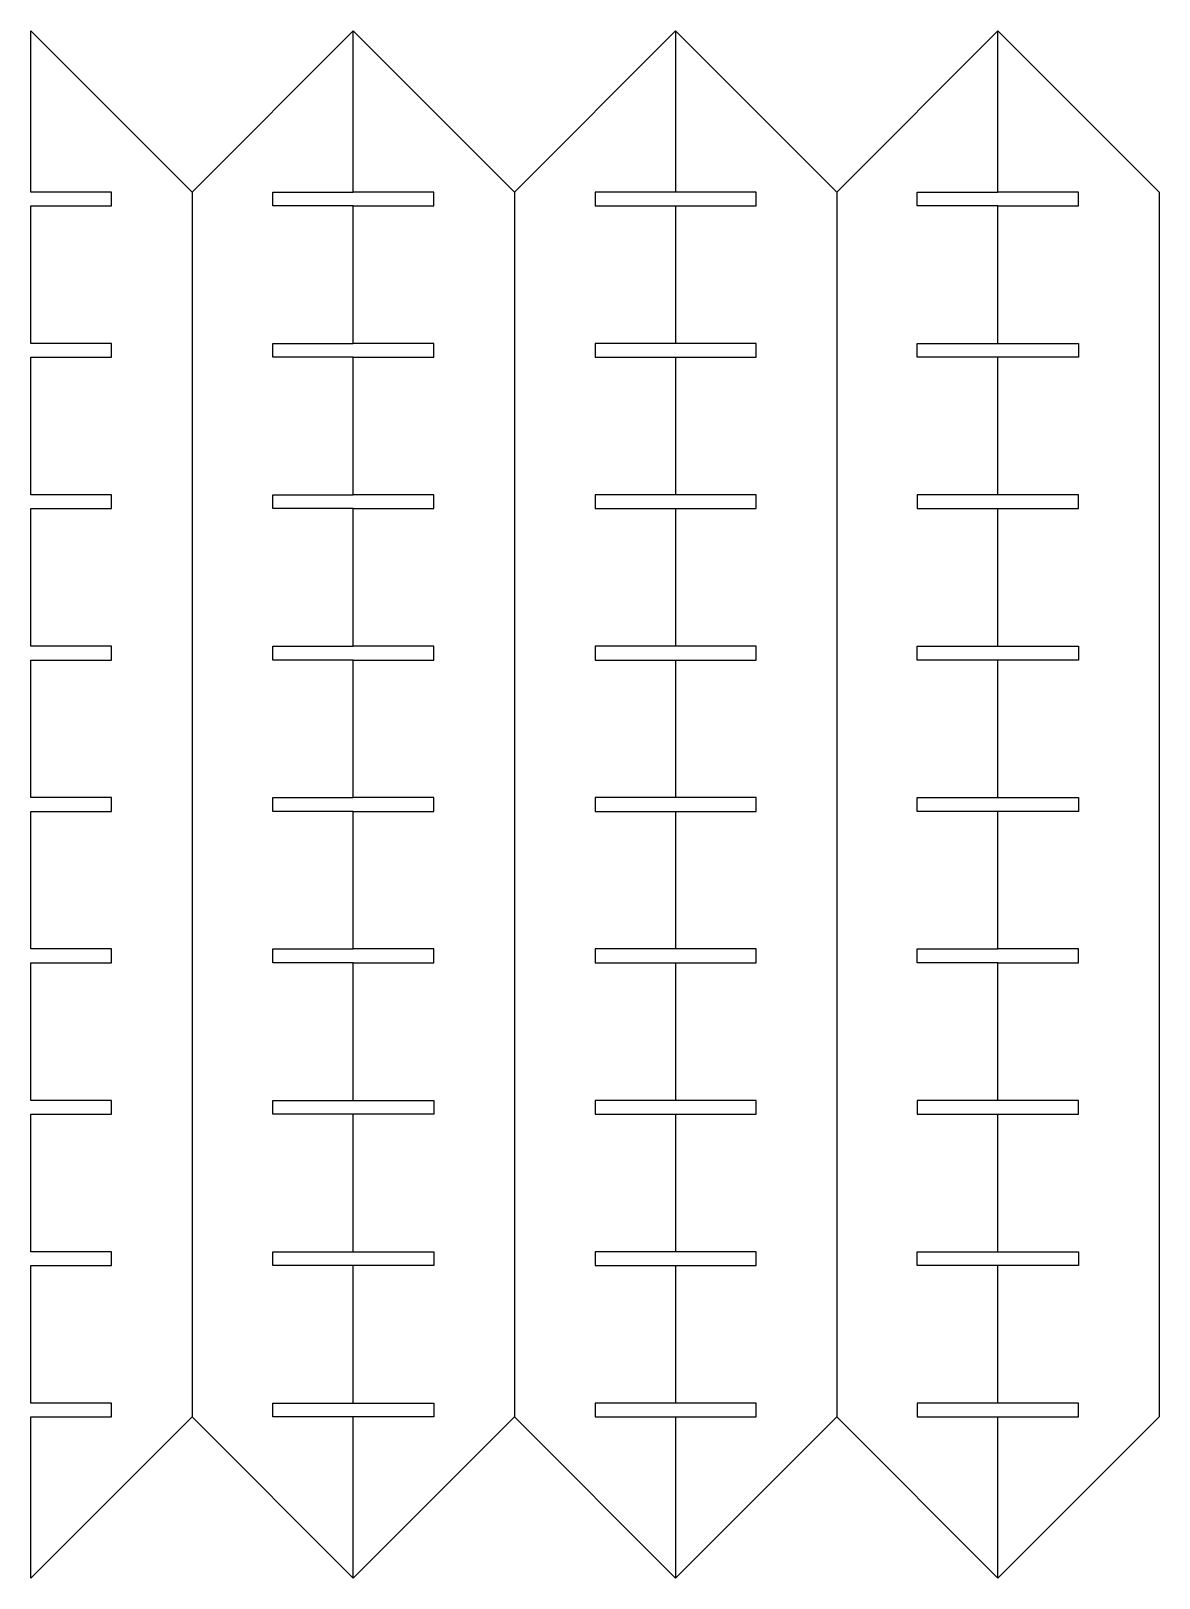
# Model space of a CAD drawing. Header units: millimetres. Extents: x 0 to 245, y 0 to 336.
import ezdxf

# ---------------------------------------------------------------- set-up
doc = ezdxf.new("R2010")
doc.units = ezdxf.units.MM
doc.layers.get('0').update_dxf_attribs({"linetype": 'CONTINUOUS'})

msp = doc.modelspace()

# ---------------------------------------------------------------- linework, layer by layer
for p, q in [((35, 301), (70, 336)), ((140, 336), (140, 301)), ((175, 301), (210, 336)), ((52.5, 301), (70, 301)), ((52.5, 298), (52.5, 301)), ((105, 301), (105, 35)), ((192.5, 301), (210, 301)), ((192.5, 298), (192.5, 301)), ((70, 298), (52.5, 298)), ((140, 298), (140, 268.13)), ((210, 298), (192.5, 298)), ((52.5, 265.12), (52.5, 268.13)), ((52.5, 268.13), (70, 268.13)), ((210, 268.13), (227.5, 268.13)), ((227.5, 268.13), (227.5, 265.12)), ((70, 265.12), (52.5, 265.12)), ((140, 265.12), (140, 235.25)), ((227.5, 265.12), (210, 265.12)), ((52.5, 232.25), (52.5, 235.25)), ((52.5, 235.25), (70, 235.25)), ((192.5, 235.25), (192.5, 232.25)), ((210, 235.25), (192.5, 235.25)), ((70, 232.25), (52.5, 232.25)), ((140, 232.25), (140, 202.38)), ((192.5, 232.25), (210, 232.25)), ((52.5, 199.37), (52.5, 202.38)), ((52.5, 202.38), (70, 202.38)), ((210, 202.38), (227.5, 202.38)), ((227.5, 202.38), (227.5, 199.37)), ((70, 199.37), (52.5, 199.37)), ((140, 199.37), (140, 169.5)), ((227.5, 199.37), (210, 199.37)), ((52.5, 166.5), (52.5, 169.5)), ((52.5, 169.5), (70, 169.5)), ((210, 169.5), (227.5, 169.5)), ((227.5, 169.5), (227.5, 166.5)), ((70, 166.5), (52.5, 166.5)), ((140, 166.5), (140, 136.63)), ((227.5, 166.5), (210, 166.5)), ((52.5, 136.63), (70, 136.63)), ((52.5, 133.62), (52.5, 136.63)), ((227.5, 136.63), (210, 136.63)), ((227.5, 133.62), (227.5, 136.63)), ((70, 133.62), (52.5, 133.62)), ((140, 133.62), (140, 103.75)), ((210, 133.62), (227.5, 133.62)), ((70, 103.75), (87.5, 103.75)), ((87.5, 103.75), (87.5, 100.75)), ((192.5, 103.75), (192.5, 100.75)), ((210, 103.75), (192.5, 103.75)), ((87.5, 100.75), (70, 100.75)), ((140, 100.75), (140, 70.88)), ((192.5, 100.75), (210, 100.75)), ((70, 70.88), (87.5, 70.88)), ((87.5, 70.88), (87.5, 67.87)), ((210, 70.88), (227.5, 70.88)), ((227.5, 70.88), (227.5, 67.87)), ((87.5, 67.87), (70, 67.87)), ((140, 67.87), (140, 38)), ((227.5, 67.87), (210, 67.87)), ((70, 38), (87.5, 38)), ((87.5, 38), (87.5, 35)), ((192.5, 38), (192.5, 35)), ((210, 38), (192.5, 38)), ((70, 0), (35, 35)), ((87.5, 35), (70, 35)), ((140, 35), (140, 0)), ((210, 0), (175, 35)), ((192.5, 35), (210, 35))]:
    msp.add_line(p, q)
for points in [[(17.5, 235.25), (0, 235.25), (0, 265.12), (17.5, 265.12), (17.5, 268.13), (0, 268.13), (0, 298), (17.5, 298), (17.5, 301), (0, 301), (0, 336), (35, 301), (35, 35), (0, 0), (0, 35), (17.5, 35), (17.5, 38), (0, 38), (0, 67.87), (17.5, 67.87), (17.5, 70.88), (0, 70.88), (0, 100.75), (17.5, 100.75), (17.5, 103.75), (0, 103.75), (0, 133.62), (17.5, 133.62), (17.5, 136.63), (0, 136.63), (0, 166.5), (17.5, 166.5), (17.5, 169.5), (0, 169.5), (0, 199.37), (17.5, 199.37), (17.5, 202.38), (0, 202.38), (0, 232.25), (17.5, 232.25)], [(105, 301), (140, 336), (175, 301), (175, 35), (140, 0), (105, 35), (70, 0), (70, 35), (52.5, 35), (52.5, 38), (70, 38), (70, 67.87), (52.5, 67.87), (52.5, 70.88), (70, 70.88), (70, 100.75), (52.5, 100.75), (52.5, 103.75), (70, 103.75), (70, 133.62), (87.5, 133.62), (87.5, 136.63), (70, 136.63), (70, 166.5), (87.5, 166.5), (87.5, 169.5), (70, 169.5), (70, 199.37), (87.5, 199.37), (87.5, 202.38), (70, 202.38), (70, 232.25), (87.5, 232.25), (87.5, 235.25), (70, 235.25), (70, 265.12), (87.5, 265.12), (87.5, 268.13), (70, 268.13), (70, 298), (87.5, 298), (87.5, 301), (70, 301), (70, 336)], [(192.5, 199.37), (192.5, 202.38), (210, 202.38), (210, 232.25), (227.5, 232.25), (227.5, 235.25), (210, 235.25), (210, 265.12), (192.5, 265.12), (192.5, 268.13), (210, 268.13), (210, 298), (227.5, 298), (227.5, 301), (210, 301), (210, 336), (245, 301), (245, 35), (210, 0), (210, 35), (227.5, 35), (227.5, 38), (210, 38), (210, 67.87), (192.5, 67.87), (192.5, 70.88), (210, 70.88), (210, 100.75), (227.5, 100.75), (227.5, 103.75), (210, 103.75), (210, 133.62), (192.5, 133.62), (192.5, 136.63), (210, 136.63), (210, 166.5), (192.5, 166.5), (192.5, 169.5), (210, 169.5), (210, 199.37)], [(140, 301), (122.5, 301), (122.5, 298), (140, 298), (157.5, 298), (157.5, 301)], [(122.5, 265.12), (140, 265.12), (157.5, 265.12), (157.5, 268.13), (140, 268.13), (122.5, 268.13)], [(122.5, 235.25), (122.5, 232.25), (140, 232.25), (157.5, 232.25), (157.5, 235.25), (140, 235.25)], [(122.5, 199.37), (140, 199.37), (157.5, 199.37), (157.5, 202.38), (140, 202.38), (122.5, 202.38)], [(140, 169.5), (122.5, 169.5), (122.5, 166.5), (140, 166.5), (157.5, 166.5), (157.5, 169.5)], [(140, 136.63), (122.5, 136.63), (122.5, 133.62), (140, 133.62), (157.5, 133.62), (157.5, 136.63)], [(140, 103.75), (122.5, 103.75), (122.5, 100.75), (140, 100.75), (157.5, 100.75), (157.5, 103.75)], [(122.5, 70.88), (122.5, 67.87), (140, 67.87), (157.5, 67.87), (157.5, 70.88), (140, 70.88)], [(140, 38), (122.5, 38), (122.5, 35), (140, 35), (157.5, 35), (157.5, 38)]]:
    msp.add_lwpolyline(points, close=True)

doc.saveas('drawing.dxf')
